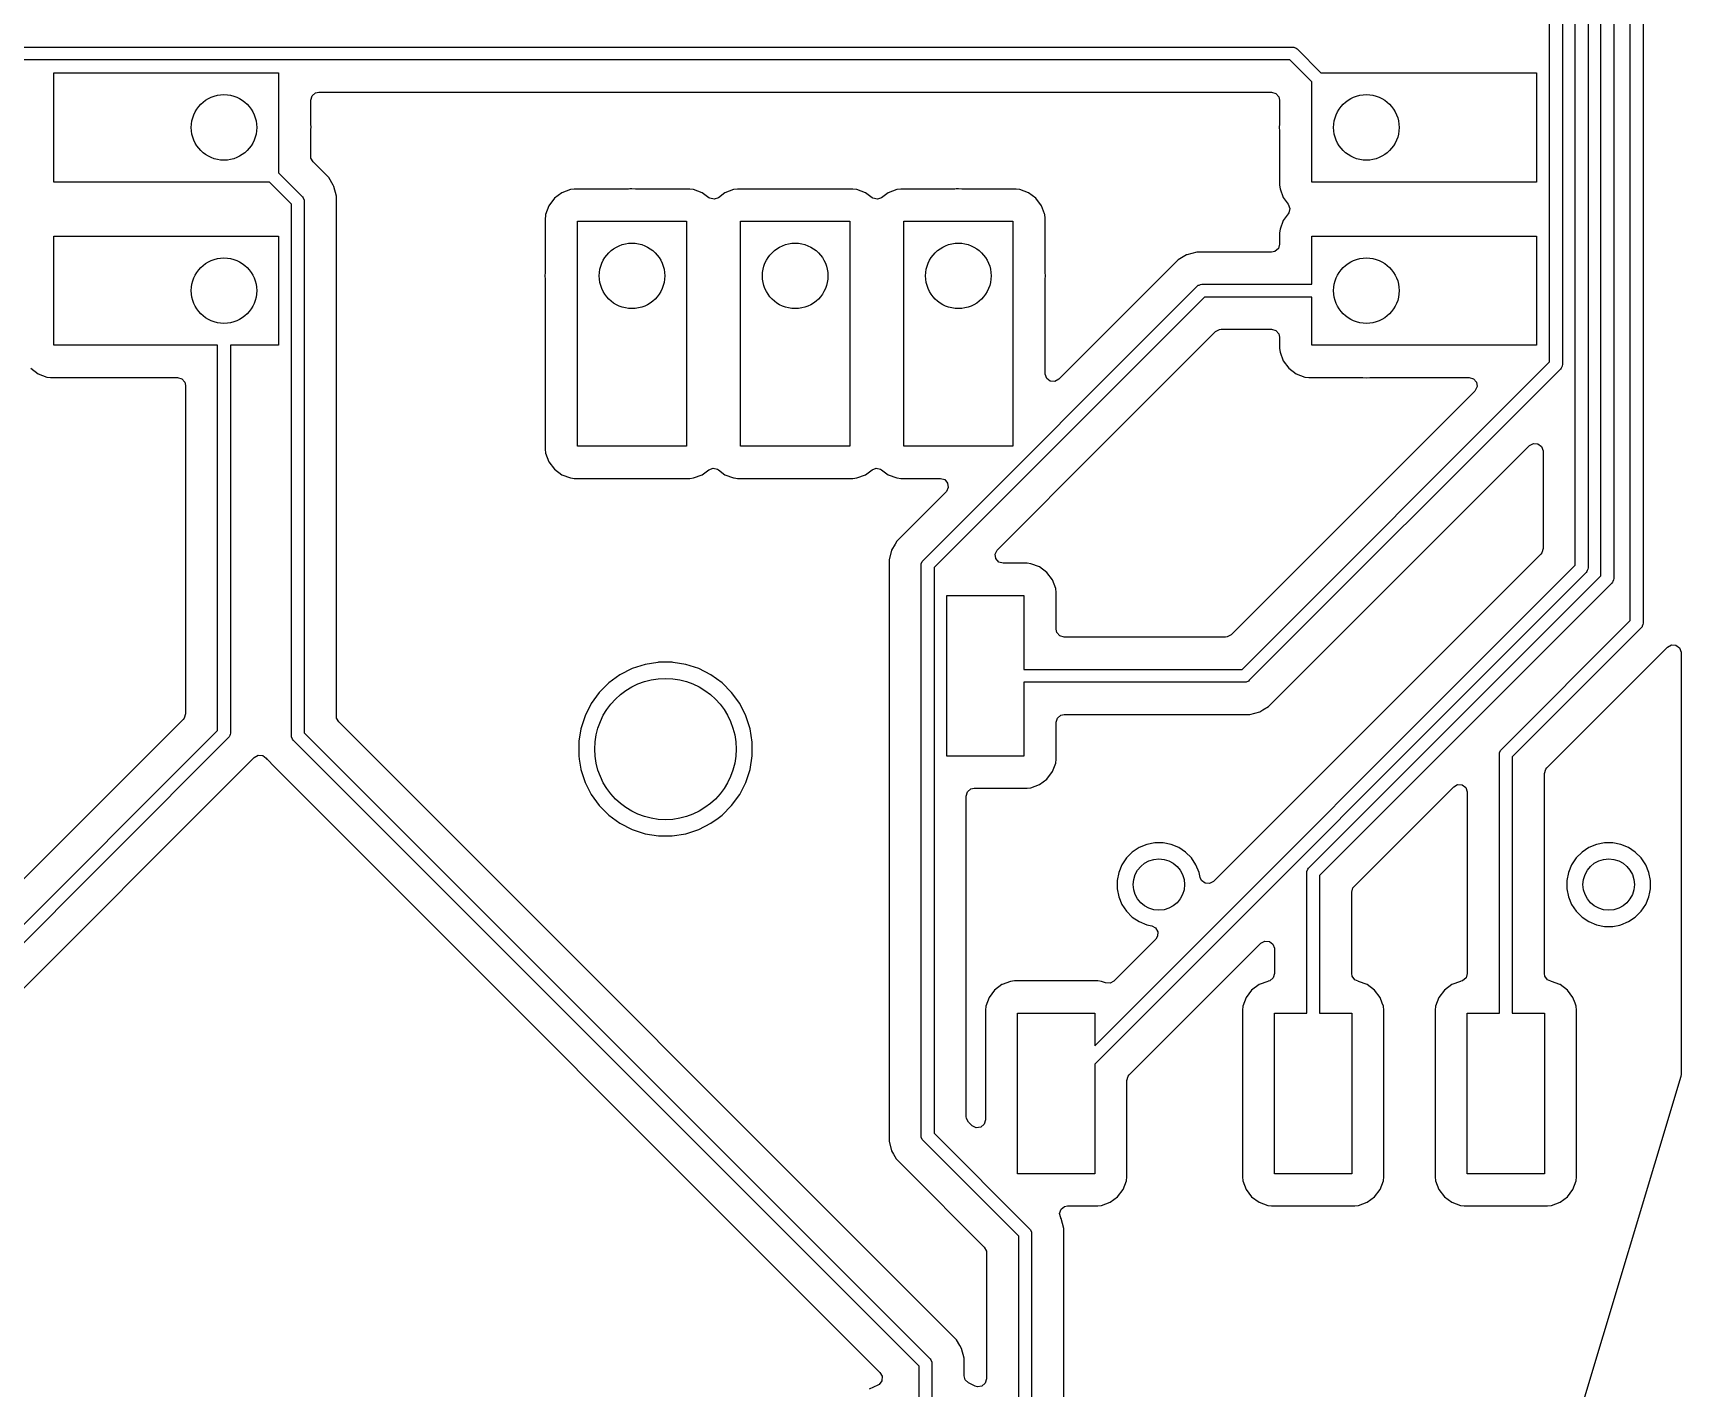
# Model space of a CAD drawing. Extents: x 98 to 223, y -135 to -41.
# Drawn here: x 197.53 to 223.18, y -117.03 to -95.94 of the extents above; entities that cross this region are included whole.
import ezdxf

# ---------------------------------------------------------------- set-up
doc = ezdxf.new("R2010")
doc.units = 0
doc.layers.add('BLACK', color=7, linetype='CONTINUOUS')

msp = doc.modelspace()

# ---------------------------------------------------------------- linework, layer by layer
at = {"layer": 'BLACK', "linetype": 'CONTINUOUS'}
for p, q in [((222.388125, -105.088296), (222.388125, -51.103609)), ((222.588125, -51.062188), (222.588125, -105.129718)), ((221.93125, -104.391764), (221.93125, -51.385172)), ((222.13125, -51.34375), (222.13125, -104.433186)), ((221.53125, -104.226078), (221.53125, -55.461422)), ((221.73125, -55.42), (221.73125, -104.2675)), ((221.13125, -101.062328), (221.13125, -58.205172)), ((221.33125, -58.16375), (221.33125, -101.10375)), ((191.043282, -96.16375), (217.13125, -96.16375)), ((217.13125, -96.16375), (217.150759, -96.165671)), ((217.150759, -96.165671), (217.186807, -96.180603)), ((217.186807, -96.180603), (217.201961, -96.193039)), ((217.089828, -96.36375), (191.084703, -96.36375)), ((217.43125, -96.705171), (217.089828, -96.36375)), ((217.201961, -96.193039), (217.572672, -96.56375)), ((197.85125, -98.26375), (197.85125, -96.56375)), ((197.85125, -96.56375), (201.35125, -96.56375)), ((201.35125, -96.56375), (201.35125, -98.122328)), ((217.572672, -96.56375), (220.93125, -96.56375)), ((220.93125, -96.56375), (220.93125, -98.26375)), ((201.851749, -96.98825), (201.871434, -96.921211)), ((201.871434, -96.921211), (201.924238, -96.875456)), ((201.924238, -96.875456), (201.975749, -96.86425)), ((201.975749, -96.86425), (216.80675, -96.86425)), ((216.80675, -96.86425), (216.873789, -96.883935)), ((216.873789, -96.883935), (216.919544, -96.936739)), ((216.919544, -96.936739), (216.93075, -96.98825)), ((217.43125, -98.26375), (217.43125, -96.705171)), ((201.851749, -97.349363), (201.851749, -96.98825)), ((216.93075, -96.98825), (216.93075, -97.349366)), ((201.852221, -97.360171), (201.851749, -97.349363)), ((201.851749, -97.478135), (201.852221, -97.467326)), ((201.856909, -97.41375), (201.852221, -97.360171)), ((201.852221, -97.467326), (201.854373, -97.442738)), ((201.854373, -97.442738), (201.856909, -97.41375)), ((216.930278, -97.360173), (216.925591, -97.413747)), ((216.925591, -97.413747), (216.925591, -97.413752)), ((216.925591, -97.413752), (216.930278, -97.467326)), ((216.93075, -97.349366), (216.930278, -97.360173)), ((216.930278, -97.467326), (216.93075, -97.478133)), ((201.851749, -97.863651), (201.851749, -97.478135)), ((216.93075, -97.478133), (216.93075, -98.31162)), ((201.854583, -97.890009), (201.851749, -97.863651)), ((201.888068, -97.951332), (201.854583, -97.890009)), ((202.131768, -98.195032), (201.888068, -97.951332)), ((201.35125, -98.122328), (201.721961, -98.49304)), ((202.131774, -98.19504), (202.131768, -98.195032)), ((202.199084, -98.311626), (202.131774, -98.19504)), ((201.209829, -98.26375), (197.85125, -98.26375)), ((201.55125, -98.605171), (201.209829, -98.26375)), ((201.721961, -98.49304), (201.734398, -98.508193)), ((202.210827, -98.331966), (202.199084, -98.311626)), ((202.251751, -98.484693), (202.210827, -98.331966)), ((202.251751, -98.484694), (202.251751, -98.484693)), ((202.251751, -98.652797), (202.251751, -98.484694)), ((205.758914, -98.429956), (205.643705, -98.516202)), ((205.758921, -98.429952), (205.758914, -98.429956)), ((205.893766, -98.379658), (205.758921, -98.429952)), ((205.953373, -98.373251), (205.893766, -98.379658)), ((205.953379, -98.37325), (205.953373, -98.373251)), ((206.786866, -98.37325), (205.953379, -98.37325)), ((206.797671, -98.372778), (206.786866, -98.37325)), ((206.816115, -98.371164), (206.797671, -98.372778)), ((206.851249, -98.368091), (206.816115, -98.371164)), ((206.851252, -98.368091), (206.851249, -98.368091)), ((206.904826, -98.372778), (206.851252, -98.368091)), ((206.915633, -98.37325), (206.904826, -98.372778)), ((207.749115, -98.37325), (206.915633, -98.37325)), ((207.749123, -98.37325), (207.749115, -98.37325)), ((207.749131, -98.37325), (207.749123, -98.37325)), ((207.749133, -98.373251), (207.749131, -98.37325)), ((207.808733, -98.379658), (207.749133, -98.373251)), ((207.943578, -98.429952), (207.808732, -98.379658)), ((207.808732, -98.379658), (207.808733, -98.379658)), ((207.94358, -98.429953), (207.943578, -98.429952)), ((208.046939, -98.507328), (207.94358, -98.429953)), ((208.298919, -98.429953), (208.195561, -98.507328)), ((208.298921, -98.429952), (208.298919, -98.429953)), ((208.433766, -98.379658), (208.298921, -98.429952)), ((208.493373, -98.373251), (208.433766, -98.379658)), ((208.493379, -98.37325), (208.493373, -98.373251)), ((210.289114, -98.37325), (208.493379, -98.37325)), ((210.289123, -98.37325), (210.289114, -98.37325)), ((210.289131, -98.37325), (210.289123, -98.37325)), ((210.289133, -98.373251), (210.289131, -98.37325)), ((210.348733, -98.379658), (210.289133, -98.373251)), ((210.483578, -98.429952), (210.348732, -98.379658)), ((210.348732, -98.379658), (210.348733, -98.379658)), ((210.48358, -98.429953), (210.483578, -98.429952)), ((210.586939, -98.507328), (210.48358, -98.429953)), ((210.838919, -98.429953), (210.735561, -98.507328)), ((210.838921, -98.429952), (210.838919, -98.429953)), ((210.973766, -98.379658), (210.838921, -98.429952)), ((211.033373, -98.373251), (210.973766, -98.379658)), ((211.033379, -98.37325), (211.033373, -98.373251)), ((211.866866, -98.37325), (211.033379, -98.37325)), ((211.877671, -98.372778), (211.866866, -98.37325)), ((211.896115, -98.371164), (211.877671, -98.372778)), ((211.931249, -98.368091), (211.896115, -98.371164)), ((211.931252, -98.368091), (211.931249, -98.368091)), ((211.984826, -98.372778), (211.931252, -98.368091)), ((211.995633, -98.37325), (211.984826, -98.372778)), ((212.829115, -98.37325), (211.995633, -98.37325)), ((212.829123, -98.37325), (212.829115, -98.37325)), ((212.829131, -98.37325), (212.829123, -98.37325)), ((212.829133, -98.373251), (212.829131, -98.37325)), ((212.888733, -98.379658), (212.829133, -98.373251)), ((213.023578, -98.429952), (212.888732, -98.379658)), ((212.888732, -98.379658), (212.888733, -98.379658)), ((213.023585, -98.429956), (213.023578, -98.429952)), ((213.138794, -98.516202), (213.023585, -98.429956)), ((216.93075, -98.31162), (216.930751, -98.311626)), ((216.930751, -98.311626), (216.937158, -98.371233)), ((216.937158, -98.371233), (216.987452, -98.506078)), ((220.93125, -98.26375), (217.43125, -98.26375)), ((201.55125, -106.8775), (201.55125, -98.605171)), ((201.734398, -98.508193), (201.749329, -98.544241)), ((201.749329, -98.544241), (201.75125, -98.56375)), ((201.75125, -98.56375), (201.75125, -106.836078)), ((202.25175, -98.65281), (202.251751, -98.652797)), ((202.25175, -106.577402), (202.25175, -98.65281)), ((205.557452, -98.631421), (205.507158, -98.766267)), ((205.557456, -98.631414), (205.557452, -98.631421)), ((205.643702, -98.516205), (205.557456, -98.631414)), ((205.643705, -98.516202), (205.643702, -98.516205)), ((208.061824, -98.516894), (208.046939, -98.507328)), ((208.130097, -98.531745), (208.061824, -98.516894)), ((208.195561, -98.507328), (208.130097, -98.531745)), ((210.601824, -98.516894), (210.586939, -98.507328)), ((210.670097, -98.531745), (210.601824, -98.516894)), ((210.735561, -98.507328), (210.670097, -98.531745)), ((213.138797, -98.516205), (213.138794, -98.516202)), ((213.225043, -98.631414), (213.138797, -98.516205)), ((213.225047, -98.631421), (213.225043, -98.631414)), ((213.27228, -98.758061), (213.225047, -98.631421)), ((216.987452, -98.506078), (216.987453, -98.50608)), ((216.987453, -98.50608), (217.064828, -98.609439)), ((217.064828, -98.609439), (217.089245, -98.674903)), ((217.074394, -98.743176), (217.064828, -98.758061)), ((217.089245, -98.674903), (217.074394, -98.743176)), ((205.500751, -98.825873), (205.50075, -98.825885)), ((205.50075, -98.825885), (205.50075, -99.659368)), ((205.503659, -98.798817), (205.500751, -98.825873)), ((205.507158, -98.766267), (205.503659, -98.798817)), ((206.00125, -102.37375), (206.00125, -98.87375)), ((206.00125, -98.87375), (207.70125, -98.87375)), ((207.70125, -98.87375), (207.70125, -102.37375)), ((208.54125, -102.37375), (208.54125, -98.87375)), ((208.54125, -98.87375), (210.24125, -98.87375)), ((210.24125, -98.87375), (210.24125, -102.37375)), ((211.08125, -102.37375), (211.08125, -98.87375)), ((211.08125, -98.87375), (212.78125, -98.87375)), ((212.78125, -98.87375), (212.78125, -102.37375)), ((213.275341, -98.766267), (213.27228, -98.758061)), ((213.281747, -98.825866), (213.275341, -98.766267)), ((213.281748, -98.825873), (213.281747, -98.825866)), ((213.281749, -98.825879), (213.281748, -98.825873)), ((213.281749, -99.65936), (213.281749, -98.825879)), ((216.937158, -98.996267), (216.930751, -99.055866)), ((216.987452, -98.861421), (216.937158, -98.996267)), ((216.987453, -98.861419), (216.987452, -98.861421)), ((217.064828, -98.758061), (216.987453, -98.861419)), ((197.85125, -100.80375), (197.85125, -99.10375)), ((197.85125, -99.10375), (201.35125, -99.10375)), ((201.35125, -99.10375), (201.35125, -100.80375)), ((216.93075, -99.22925), (216.911065, -99.296289)), ((216.930751, -99.055866), (216.93075, -99.055885)), ((216.93075, -99.055885), (216.93075, -99.22925)), ((217.43125, -99.85375), (217.43125, -99.10375)), ((217.43125, -99.10375), (220.93125, -99.10375)), ((220.93125, -99.10375), (220.93125, -100.80375)), ((215.351907, -99.473231), (213.49343, -101.331709)), ((215.351912, -99.473227), (215.351907, -99.473231)), ((215.483944, -99.397), (215.351912, -99.473227)), ((215.485655, -99.396011), (215.483944, -99.397)), ((215.488839, -99.394173), (215.485655, -99.396011)), ((215.488842, -99.394172), (215.488839, -99.394173)), ((215.641567, -99.35325), (215.488842, -99.394172)), ((216.80675, -99.35325), (215.641567, -99.35325)), ((216.858261, -99.342044), (216.80675, -99.35325)), ((216.911065, -99.296289), (216.858261, -99.342044)), ((205.500278, -99.670175), (205.495591, -99.723747)), ((205.495591, -99.723747), (205.495591, -99.723751)), ((205.495591, -99.723751), (205.500278, -99.777324)), ((205.50075, -99.659368), (205.500278, -99.670175)), ((205.500278, -99.777324), (205.50075, -99.788131)), ((213.282221, -99.670168), (213.281749, -99.65936)), ((213.281749, -99.788137), (213.282221, -99.777329)), ((213.286909, -99.723749), (213.282221, -99.670168)), ((213.282221, -99.777329), (213.286909, -99.72375)), ((213.286909, -99.72375), (213.286909, -99.723749)), ((205.50075, -99.788131), (205.50075, -102.42162)), ((211.381789, -104.151164), (215.649914, -99.88304)), ((213.281749, -101.244028), (213.281749, -99.788137)), ((215.649914, -99.88304), (215.665067, -99.870603)), ((215.665067, -99.870603), (215.67632, -99.865942)), ((215.67632, -99.865942), (215.701116, -99.855671)), ((215.701116, -99.855671), (215.720625, -99.85375)), ((215.720625, -99.85375), (217.43125, -99.85375)), ((215.762046, -100.05375), (211.5525, -104.263296)), ((217.43125, -100.05375), (215.762046, -100.05375)), ((217.43125, -100.80375), (217.43125, -100.05375)), ((200.40125, -100.80375), (197.85125, -100.80375)), ((200.40125, -106.797328), (200.40125, -100.80375)), ((201.35125, -100.80375), (200.60125, -100.80375)), ((200.60125, -100.80375), (200.60125, -106.83875)), ((214.1536, -102.37001), (215.933041, -100.590569)), ((215.933041, -100.590569), (215.994364, -100.557084)), ((215.994364, -100.557084), (216.020722, -100.55425)), ((216.020722, -100.55425), (216.806751, -100.55425)), ((216.806751, -100.55425), (216.87379, -100.573935)), ((216.87379, -100.573935), (216.919545, -100.626739)), ((216.919545, -100.626739), (216.930751, -100.67825)), ((216.930751, -100.67825), (216.930751, -100.851626)), ((220.93125, -100.80375), (217.43125, -100.80375)), ((216.347328, -105.84625), (221.13125, -101.062328)), ((216.930751, -100.851626), (216.937158, -100.911233)), ((216.937158, -100.911233), (216.987452, -101.046078)), ((216.987452, -101.046078), (216.987456, -101.046085)), ((216.987456, -101.046085), (217.073702, -101.161294)), ((197.493705, -101.161297), (197.608914, -101.247543)), ((197.608914, -101.247543), (197.608921, -101.247547)), ((197.608921, -101.247547), (197.743767, -101.297841)), ((197.743767, -101.297841), (197.743766, -101.297841)), ((197.743766, -101.297841), (197.750694, -101.298585)), ((197.750694, -101.298585), (197.803377, -101.30425)), ((197.803377, -101.30425), (199.77675, -101.304249)), ((199.77675, -101.304249), (199.843789, -101.323934)), ((213.282065, -101.252874), (213.281749, -101.244028)), ((213.306482, -101.318338), (213.282065, -101.252874)), ((213.362415, -101.36021), (213.306482, -101.318338)), ((221.301961, -101.174461), (216.459461, -106.016961)), ((217.073702, -101.161294), (217.073705, -101.161297)), ((217.073705, -101.161297), (217.188914, -101.247543)), ((217.188914, -101.247543), (217.188921, -101.247547)), ((217.188921, -101.247547), (217.323767, -101.297841)), ((217.323767, -101.297841), (217.323766, -101.297841)), ((217.323766, -101.297841), (217.330694, -101.298585)), ((217.330694, -101.298585), (217.383377, -101.30425)), ((217.383377, -101.30425), (218.216866, -101.304249)), ((218.216866, -101.304249), (218.227675, -101.304721)), ((218.227675, -101.304721), (218.28125, -101.309409)), ((218.28125, -101.309409), (218.334825, -101.304721)), ((218.334825, -101.304721), (218.345634, -101.304249)), ((218.345634, -101.304249), (219.882153, -101.304249)), ((219.882153, -101.304249), (219.949192, -101.323934)), ((221.314397, -101.159308), (221.301961, -101.174461)), ((221.327031, -101.128806), (221.314397, -101.159308)), ((221.329329, -101.123259), (221.327031, -101.128806)), ((221.33125, -101.10375), (221.329329, -101.123259)), ((199.843789, -101.323934), (199.889544, -101.376737)), ((199.889544, -101.376737), (199.90075, -101.428249)), ((199.90075, -101.428249), (199.90075, -106.538653)), ((213.432107, -101.365194), (213.362415, -101.36021)), ((213.49343, -101.331709), (213.432107, -101.365194)), ((219.969834, -101.51593), (216.176334, -105.309431)), ((219.949192, -101.323934), (219.994947, -101.376738)), ((219.975866, -101.509452), (219.969834, -101.51593)), ((220.004891, -101.445896), (219.975866, -101.509452)), ((219.994947, -101.376738), (220.004891, -101.445896)), ((220.819071, -102.365163), (220.880392, -102.33168)), ((220.880392, -102.33168), (220.950084, -102.336664)), ((220.950084, -102.336664), (221.006017, -102.378536)), ((205.50075, -102.42162), (205.500751, -102.421626)), ((205.500751, -102.421626), (205.507158, -102.481233)), ((205.507158, -102.481233), (205.557452, -102.616078)), ((207.70125, -102.37375), (206.00125, -102.37375)), ((210.24125, -102.37375), (208.54125, -102.37375)), ((212.78125, -102.37375), (211.08125, -102.37375)), ((212.53954, -103.984069), (214.1536, -102.37001)), ((216.879479, -106.304754), (220.819071, -102.365163)), ((221.006017, -102.378536), (221.030434, -102.444)), ((221.030434, -102.444), (221.03075, -102.452846)), ((221.03075, -102.452846), (221.03075, -103.967402)), ((205.557452, -102.616078), (205.557456, -102.616085)), ((205.557456, -102.616085), (205.643702, -102.731294)), ((205.643702, -102.731294), (205.643705, -102.731297)), ((205.643705, -102.731297), (205.758914, -102.817543)), ((205.758914, -102.817543), (205.758921, -102.817547)), ((205.758921, -102.817547), (205.893767, -102.867841)), ((207.808733, -102.867841), (207.943581, -102.817546)), ((207.943581, -102.817546), (208.04694, -102.740171)), ((208.04694, -102.740171), (208.112402, -102.715754)), ((208.112402, -102.715754), (208.180675, -102.730605)), ((208.180675, -102.730605), (208.195553, -102.740166)), ((208.195553, -102.740166), (208.298915, -102.817543)), ((208.298915, -102.817543), (208.298918, -102.817545)), ((208.298918, -102.817545), (208.298921, -102.817547)), ((208.298921, -102.817547), (208.433767, -102.867841)), ((210.348733, -102.867841), (210.483581, -102.817546)), ((210.483581, -102.817546), (210.58694, -102.740171)), ((210.58694, -102.740171), (210.652402, -102.715754)), ((210.652402, -102.715754), (210.720675, -102.730605)), ((210.720675, -102.730605), (210.735553, -102.740166)), ((210.735553, -102.740166), (210.838915, -102.817543)), ((210.838915, -102.817543), (210.838918, -102.817545)), ((210.838918, -102.817545), (210.838921, -102.817547)), ((210.838921, -102.817547), (210.973767, -102.867841)), ((205.893767, -102.867841), (205.893766, -102.867841)), ((205.893766, -102.867841), (205.900694, -102.868585)), ((205.900694, -102.868585), (205.953377, -102.87425)), ((205.953377, -102.87425), (207.749122, -102.874249)), ((207.749122, -102.874249), (207.808733, -102.867841)), ((208.433767, -102.867841), (208.433766, -102.867841)), ((208.433766, -102.867841), (208.440694, -102.868585)), ((208.440694, -102.868585), (208.493377, -102.87425)), ((208.493377, -102.87425), (210.289122, -102.874249)), ((210.289122, -102.874249), (210.348733, -102.867841)), ((210.973767, -102.867841), (210.973766, -102.867841)), ((210.973766, -102.867841), (210.980694, -102.868585)), ((210.980694, -102.868585), (211.033377, -102.87425)), ((211.033377, -102.87425), (211.651528, -102.874249)), ((211.739208, -103.08593), (211.083786, -103.741353)), ((211.651528, -102.874249), (211.718566, -102.893933)), ((211.718566, -102.893933), (211.764321, -102.946737)), ((211.74524, -103.079452), (211.739208, -103.08593)), ((211.774265, -103.015896), (211.74524, -103.079452)), ((211.764321, -102.946737), (211.774265, -103.015896)), ((210.971977, -103.853162), (210.94564, -103.898782)), ((210.971981, -103.853157), (210.971977, -103.853162)), ((211.083786, -103.741353), (210.971981, -103.853157)), ((210.892923, -103.99009), (210.851999, -104.142818)), ((210.945639, -103.898784), (210.892923, -103.99009)), ((210.94564, -103.898782), (210.945639, -103.898784)), ((212.504483, -104.054103), (212.533508, -103.990547)), ((212.514427, -104.123261), (212.504483, -104.054103)), ((212.560182, -104.176065), (212.514427, -104.123261)), ((212.533508, -103.990547), (212.53954, -103.984069)), ((220.994431, -104.055083), (215.902599, -109.146914)), ((221.011065, -104.034441), (220.994431, -104.055083)), ((221.03075, -103.967402), (221.011065, -104.034441)), ((210.851999, -104.142818), (210.851999, -104.14282)), ((210.851999, -104.14282), (210.851999, -104.310921)), ((210.851999, -104.310921), (210.852, -104.310934)), ((210.852, -104.310934), (210.852, -113.020205)), ((211.3525, -104.221875), (211.354421, -104.202366)), ((211.3525, -113.106875), (211.3525, -104.221875)), ((211.354421, -104.202366), (211.369353, -104.166318)), ((211.369353, -104.166318), (211.381789, -104.151164)), ((211.5525, -104.263296), (211.5525, -113.065453)), ((212.627221, -104.19575), (212.560182, -104.176065)), ((213.000365, -104.19575), (212.627221, -104.19575)), ((213.000373, -104.19575), (213.000365, -104.19575)), ((213.000381, -104.19575), (213.000373, -104.19575)), ((213.000383, -104.195751), (213.000381, -104.19575)), ((213.059983, -104.202158), (213.000383, -104.195751)), ((213.194828, -104.252452), (213.059982, -104.202158)), ((213.059982, -104.202158), (213.059983, -104.202158)), ((213.194835, -104.252456), (213.194828, -104.252452)), ((213.310044, -104.338702), (213.194835, -104.252456)), ((213.310047, -104.338705), (213.310044, -104.338702)), ((213.396293, -104.453914), (213.310047, -104.338705)), ((214.0525, -111.704828), (221.53125, -104.226078)), ((221.701961, -104.338211), (214.0525, -111.987672)), ((217.381789, -108.941225), (221.93125, -104.391764)), ((221.714397, -104.323058), (221.701961, -104.338211)), ((221.719926, -104.309709), (221.714397, -104.323058)), ((221.729329, -104.287009), (221.719926, -104.309709)), ((221.73125, -104.2675), (221.729329, -104.287009)), ((213.396297, -104.453921), (213.396293, -104.453914)), ((213.446591, -104.588766), (213.396297, -104.453921)), ((213.452998, -104.648373), (213.446591, -104.588766)), ((213.452999, -104.648379), (213.452998, -104.648373)), ((213.452999, -105.22175), (213.452999, -104.648379)), ((222.10196, -104.503897), (217.5525, -109.053357)), ((222.114397, -104.488744), (222.10196, -104.503897)), ((222.11877, -104.478185), (222.114397, -104.488744)), ((222.129329, -104.452695), (222.11877, -104.478185)), ((222.13125, -104.433186), (222.129329, -104.452695)), ((211.7525, -107.19625), (211.7525, -104.69625)), ((211.7525, -104.69625), (212.9525, -104.69625)), ((212.9525, -104.69625), (212.9525, -105.84625)), ((220.381789, -107.094632), (222.388125, -105.088296)), ((222.586204, -105.149227), (222.575645, -105.174717)), ((222.588125, -105.129718), (222.586204, -105.149227)), ((213.464205, -105.273261), (213.452999, -105.22175)), ((213.50996, -105.326065), (213.464205, -105.273261)), ((213.576999, -105.34575), (213.50996, -105.326065)), ((216.088653, -105.34575), (213.576999, -105.34575)), ((216.115011, -105.342916), (216.088653, -105.34575)), ((216.176334, -105.309431), (216.115011, -105.342916)), ((222.558835, -105.200429), (220.5525, -107.206764)), ((222.571272, -105.185276), (222.558835, -105.200429)), ((222.575645, -105.174717), (222.571272, -105.185276)), ((221.089314, -107.377763), (222.856838, -105.610239)), ((222.856838, -105.610239), (222.856841, -105.610238)), ((222.856841, -105.610238), (222.966982, -105.500096)), ((222.966982, -105.500096), (223.028301, -105.466614)), ((223.028301, -105.466614), (223.097993, -105.471598)), ((223.097993, -105.471598), (223.153927, -105.513469)), ((223.153927, -105.513469), (223.178344, -105.578933)), ((223.17866, -105.587788), (223.178255, -112.144557)), ((223.178344, -105.578933), (223.17866, -105.587788)), ((206.664679, -105.931201), (206.492713, -106.05614)), ((206.854085, -105.834694), (206.664679, -105.931201)), ((207.05626, -105.769003), (206.854085, -105.834694)), ((207.253106, -105.737826), (207.05626, -105.769003)), ((207.266213, -105.73575), (207.253106, -105.737826)), ((207.478787, -105.73575), (207.266213, -105.73575)), ((207.491894, -105.737826), (207.478787, -105.73575)), ((207.68874, -105.769003), (207.491894, -105.737826)), ((207.688741, -105.769003), (207.68874, -105.769003)), ((207.688743, -105.769004), (207.688741, -105.769003)), ((207.890912, -105.834693), (207.688743, -105.769004)), ((207.890913, -105.834693), (207.890912, -105.834693)), ((207.890914, -105.834694), (207.890913, -105.834693)), ((208.08032, -105.931201), (207.890914, -105.834694)), ((208.252286, -106.05614), (208.08032, -105.931201)), ((212.9525, -105.84625), (216.347328, -105.84625)), ((206.492713, -106.05614), (206.34239, -106.206463)), ((208.402609, -106.206463), (208.252286, -106.05614)), ((216.38875, -106.04625), (212.9525, -106.04625)), ((212.9525, -106.04625), (212.9525, -107.19625)), ((216.408259, -106.044329), (216.38875, -106.04625)), ((216.444307, -106.029397), (216.408259, -106.044329)), ((216.459461, -106.016961), (216.444307, -106.029397)), ((206.217451, -106.378429), (206.120944, -106.567835)), ((206.34239, -106.206463), (206.217451, -106.378429)), ((208.527548, -106.378429), (208.402609, -106.206463)), ((208.527549, -106.378431), (208.527548, -106.378429)), ((208.527551, -106.378434), (208.527549, -106.378431)), ((208.624057, -106.567838), (208.527551, -106.378434)), ((216.670654, -106.476889), (216.757466, -106.42677)), ((216.757466, -106.42677), (216.86927, -106.314966)), ((216.86927, -106.314964), (216.879478, -106.304757)), ((216.86927, -106.314966), (216.86927, -106.314964)), ((216.879478, -106.304757), (216.879479, -106.304754)), ((199.864431, -106.626334), (193.90883, -112.581935)), ((199.881065, -106.605692), (199.864431, -106.626334)), ((199.90075, -106.538653), (199.881065, -106.605692)), ((202.254584, -106.60376), (202.25175, -106.577402)), ((202.288069, -106.665083), (202.254584, -106.60376)), ((202.602949, -106.979963), (202.288069, -106.665083)), ((206.120944, -106.567835), (206.055253, -106.77001)), ((208.689746, -106.770007), (208.624057, -106.567838)), ((213.453, -106.67075), (213.472685, -106.603711)), ((213.453, -107.244123), (213.453, -106.67075)), ((213.472685, -106.603711), (213.525489, -106.557956)), ((213.525489, -106.557956), (213.577, -106.54675)), ((213.577, -106.54675), (216.302081, -106.54675)), ((216.302081, -106.54675), (216.302097, -106.546751)), ((216.302097, -106.546751), (216.309693, -106.546751)), ((216.309693, -106.546751), (216.467804, -106.546751)), ((216.467804, -106.546751), (216.467807, -106.546751)), ((216.467807, -106.546751), (216.620535, -106.505827)), ((216.620535, -106.505827), (216.670654, -106.476889)), ((194.079824, -113.118754), (200.40125, -106.797328)), ((200.571961, -106.909461), (194.191957, -113.289465)), ((200.584397, -106.894308), (200.571961, -106.909461)), ((200.591359, -106.8775), (200.584397, -106.894308)), ((200.599329, -106.858259), (200.591359, -106.8775)), ((200.60125, -106.83875), (200.599329, -106.858259)), ((201.553171, -106.897009), (201.55125, -106.8775)), ((201.568103, -106.933057), (201.553171, -106.897009)), ((201.580539, -106.948211), (201.568103, -106.933057)), ((211.31978, -116.687451), (201.580539, -106.948211)), ((201.75125, -106.836078), (211.490491, -116.57532)), ((206.024743, -106.962643), (206.022, -106.979963)), ((206.055253, -106.77001), (206.024743, -106.962643)), ((208.723, -106.979963), (208.689746, -106.770007)), ((200.869966, -107.31927), (200.973116, -107.216119)), ((200.973116, -107.216119), (201.034435, -107.182637)), ((201.034435, -107.182637), (201.104127, -107.187621)), ((201.104127, -107.187621), (201.160061, -107.229492)), ((211.900298, -116.277312), (202.602949, -106.979963)), ((206.022, -106.979963), (206.022, -107.192537)), ((206.022, -107.192537), (206.030172, -107.244133)), ((208.689746, -107.402493), (208.723, -107.192537)), ((208.723, -107.192537), (208.723, -106.979963)), ((212.9525, -107.19625), (211.7525, -107.19625)), ((220.3525, -107.165343), (220.354421, -107.145834)), ((220.3525, -111.19625), (220.3525, -107.165343)), ((220.354421, -107.145834), (220.369353, -107.109786)), ((220.369353, -107.109786), (220.381789, -107.094632)), ((220.5525, -107.206764), (220.5525, -111.19625)), ((194.611976, -113.577258), (200.869963, -107.319271)), ((200.869963, -107.319271), (200.869966, -107.31927)), ((201.160061, -107.229492), (201.168178, -107.241798)), ((201.168178, -107.241798), (201.170725, -107.246209)), ((201.170725, -107.246209), (201.170731, -107.246217)), ((201.170731, -107.246217), (201.289599, -107.365085)), ((201.289599, -107.365085), (201.289605, -107.36509)), ((201.289605, -107.36509), (210.710258, -116.785743)), ((206.030172, -107.244133), (206.054605, -107.3984)), ((206.054605, -107.3984), (206.055254, -107.402493)), ((206.055254, -107.402493), (206.096563, -107.529629)), ((208.624057, -107.604662), (208.689746, -107.402493)), ((213.310046, -107.553796), (213.396296, -107.438581)), ((213.396296, -107.438581), (213.446591, -107.303733)), ((213.446591, -107.303733), (213.453, -107.244123)), ((221.053, -107.465439), (221.072685, -107.3984)), ((221.053, -109.260321), (221.053, -107.465439)), ((221.072685, -107.3984), (221.089314, -107.377763)), ((206.096563, -107.529629), (206.120944, -107.604664)), ((206.120944, -107.604664), (206.217451, -107.79407)), ((208.527551, -107.794066), (208.624057, -107.604662)), ((212.072685, -107.75371), (212.125489, -107.707955)), ((212.125489, -107.707955), (212.177, -107.696749)), ((212.177, -107.696749), (213.000371, -107.696749)), ((213.000371, -107.696749), (213.000372, -107.696749)), ((213.000372, -107.696749), (213.059983, -107.690341)), ((213.059983, -107.690341), (213.194831, -107.640046)), ((213.194831, -107.640046), (213.310046, -107.553796)), ((218.089319, -109.224352), (219.640319, -107.673352)), ((219.640319, -107.673352), (219.701642, -107.639867)), ((219.701642, -107.639867), (219.771334, -107.644851)), ((219.771334, -107.644851), (219.827267, -107.686723)), ((219.827267, -107.686723), (219.851684, -107.752187)), ((206.217451, -107.79407), (206.34239, -107.966036)), ((206.34239, -107.966036), (206.492713, -108.116359)), ((208.252292, -108.116354), (208.402604, -107.966042)), ((208.402604, -107.966042), (208.402606, -107.966038)), ((208.402606, -107.966038), (208.402609, -107.966036)), ((208.402609, -107.966036), (208.527548, -107.79407)), ((208.527547, -107.79407), (208.527551, -107.794066)), ((208.527548, -107.79407), (208.527547, -107.79407)), ((212.053, -107.820749), (212.072685, -107.75371)), ((212.053, -112.806778), (212.053, -107.820749)), ((219.851684, -107.752187), (219.852, -107.761033)), ((219.852, -107.761033), (219.852, -110.579273)), ((206.492713, -108.116359), (206.664679, -108.241298)), ((206.664679, -108.241298), (206.664681, -108.241299)), ((206.664681, -108.241299), (206.664684, -108.241301)), ((206.664684, -108.241301), (206.854088, -108.337807)), ((207.890912, -108.337807), (208.080316, -108.241301)), ((208.080316, -108.241301), (208.192269, -108.159963)), ((208.192269, -108.159963), (208.252286, -108.116359)), ((208.252286, -108.116359), (208.252288, -108.116356)), ((208.252288, -108.116356), (208.252292, -108.116354)), ((206.854088, -108.337807), (207.056257, -108.403496)), ((207.056257, -108.403496), (207.266213, -108.43675)), ((207.266213, -108.43675), (207.266214, -108.43675)), ((207.266214, -108.43675), (207.478786, -108.43675)), ((207.478786, -108.43675), (207.478787, -108.43675)), ((207.478787, -108.43675), (207.688743, -108.403496)), ((207.688743, -108.403496), (207.890912, -108.337807)), ((214.637827, -108.690976), (214.547226, -108.781577)), ((214.637831, -108.690973), (214.637827, -108.690976)), ((214.744366, -108.619788), (214.637831, -108.690973)), ((214.744375, -108.619783), (214.744366, -108.619788)), ((214.862755, -108.570749), (214.744375, -108.619783)), ((214.862761, -108.570747), (214.862755, -108.570749)), ((214.988429, -108.54575), (214.862761, -108.570747)), ((214.988431, -108.54575), (214.988429, -108.54575)), ((215.116569, -108.54575), (214.988431, -108.54575)), ((215.116571, -108.54575), (215.116569, -108.54575)), ((215.242238, -108.570747), (215.116571, -108.54575)), ((215.242244, -108.570749), (215.242238, -108.570747)), ((215.360624, -108.619783), (215.242244, -108.570749)), ((215.360633, -108.619788), (215.360624, -108.619783)), ((215.467168, -108.690973), (215.360633, -108.619788)), ((215.467172, -108.690976), (215.467168, -108.690973)), ((215.557773, -108.781577), (215.467172, -108.690976)), ((221.637827, -108.690976), (221.547226, -108.781577)), ((221.637831, -108.690973), (221.637827, -108.690976)), ((221.744366, -108.619788), (221.637831, -108.690973)), ((221.744375, -108.619783), (221.744366, -108.619788)), ((221.862755, -108.570749), (221.744375, -108.619783)), ((221.862761, -108.570747), (221.862755, -108.570749)), ((221.988429, -108.54575), (221.862761, -108.570747)), ((221.988431, -108.54575), (221.988429, -108.54575)), ((222.116569, -108.54575), (221.988431, -108.54575)), ((222.116571, -108.54575), (222.116569, -108.54575)), ((222.242238, -108.570747), (222.116571, -108.54575)), ((222.242244, -108.570749), (222.242238, -108.570747)), ((222.360624, -108.619783), (222.242244, -108.570749)), ((222.360633, -108.619788), (222.360624, -108.619783)), ((222.467168, -108.690973), (222.360633, -108.619788)), ((222.467172, -108.690976), (222.467168, -108.690973)), ((222.557773, -108.781577), (222.467172, -108.690976)), ((214.426997, -109.006511), (214.402, -109.132178)), ((214.426999, -109.006505), (214.426997, -109.006511)), ((214.476033, -108.888125), (214.426999, -109.006505)), ((214.476038, -108.888116), (214.476033, -108.888125)), ((214.547223, -108.781581), (214.476038, -108.888116)), ((214.547226, -108.781577), (214.547223, -108.781581)), ((215.557776, -108.781581), (215.557773, -108.781577)), ((215.628961, -108.888116), (215.557776, -108.781581)), ((215.628964, -108.888122), (215.628961, -108.888116)), ((215.628965, -108.888123), (215.628964, -108.888122)), ((215.678001, -109.006506), (215.628965, -108.888123)), ((215.678002, -109.006511), (215.678001, -109.006506)), ((215.678002, -109.006512), (215.678002, -109.006511)), ((215.693301, -109.083424), (215.678002, -109.006512)), ((217.3525, -109.011936), (217.354421, -108.992427)), ((217.3525, -111.19625), (217.3525, -109.011936)), ((217.354421, -108.992427), (217.369353, -108.956379)), ((217.369353, -108.956379), (217.381789, -108.941225)), ((221.426997, -109.006511), (221.402, -109.132178)), ((221.426999, -109.006505), (221.426997, -109.006511)), ((221.476033, -108.888125), (221.426999, -109.006505)), ((221.476038, -108.888116), (221.476033, -108.888125)), ((221.547223, -108.781581), (221.476038, -108.888116)), ((221.547226, -108.781577), (221.547223, -108.781581)), ((222.557776, -108.781581), (222.557773, -108.781577)), ((222.628961, -108.888116), (222.557776, -108.781581)), ((222.628964, -108.888122), (222.628961, -108.888116)), ((222.628965, -108.888123), (222.628964, -108.888122)), ((222.678001, -109.006506), (222.628965, -108.888123)), ((222.678001, -109.00651), (222.678001, -109.006506)), ((222.678002, -109.006511), (222.678001, -109.00651)), ((222.703, -109.132178), (222.678002, -109.006511)), ((214.402, -109.260321), (214.401999, -109.260321)), ((214.401999, -109.260321), (214.426997, -109.385988)), ((214.402, -109.132178), (214.402, -109.132181)), ((214.402, -109.132181), (214.402, -109.260319)), ((214.402, -109.260319), (214.402, -109.260321)), ((215.715651, -109.133543), (215.693301, -109.083424)), ((215.771584, -109.175415), (215.715651, -109.133543)), ((215.841276, -109.180399), (215.771584, -109.175415)), ((215.902599, -109.146914), (215.841276, -109.180399)), ((217.5525, -109.053357), (217.5525, -111.19625)), ((218.053, -109.312033), (218.072685, -109.244994)), ((218.072685, -109.244994), (218.089319, -109.224352)), ((221.053, -110.579274), (221.053, -109.260321)), ((221.402, -109.260321), (221.401999, -109.260321)), ((221.401999, -109.260321), (221.426997, -109.385988)), ((221.402, -109.132178), (221.402, -109.132181)), ((221.402, -109.132181), (221.402, -109.260319)), ((221.402, -109.260319), (221.402, -109.260321)), ((222.692824, -109.311478), (222.703, -109.260321)), ((222.703, -109.260321), (222.703, -109.132178)), ((214.426997, -109.385988), (214.426999, -109.385994)), ((214.426999, -109.385994), (214.476033, -109.504374)), ((214.476033, -109.504374), (214.476038, -109.504383)), ((214.476038, -109.504383), (214.547223, -109.610918)), ((218.053, -110.579274), (218.053, -109.312033)), ((221.426997, -109.385988), (221.426999, -109.385994)), ((221.426999, -109.385994), (221.476033, -109.504374)), ((221.476033, -109.504374), (221.476038, -109.504383)), ((221.476038, -109.504383), (221.547223, -109.610918)), ((222.557776, -109.610919), (222.628965, -109.504377)), ((222.628965, -109.504377), (222.678001, -109.385994)), ((222.678001, -109.385994), (222.692824, -109.311478)), ((214.547223, -109.610918), (214.547226, -109.610922)), ((214.547226, -109.610922), (214.637827, -109.701523)), ((214.637827, -109.701523), (214.637831, -109.701526)), ((214.637831, -109.701526), (214.744366, -109.772711)), ((214.744366, -109.772711), (214.744372, -109.772714)), ((214.744372, -109.772714), (214.744373, -109.772715)), ((214.744373, -109.772715), (214.862756, -109.821751)), ((221.547223, -109.610918), (221.547226, -109.610922)), ((221.547226, -109.610922), (221.637827, -109.701523)), ((221.637827, -109.701523), (221.637831, -109.701526)), ((221.637831, -109.701526), (221.744366, -109.772711)), ((221.744366, -109.772711), (221.744372, -109.772714)), ((221.744372, -109.772714), (221.744373, -109.772715)), ((221.744373, -109.772715), (221.862756, -109.821751)), ((222.242244, -109.821751), (222.360627, -109.772715)), ((222.360627, -109.772715), (222.467169, -109.701526)), ((222.467169, -109.701526), (222.557776, -109.610919)), ((214.862756, -109.821751), (214.939675, -109.837051)), ((214.939675, -109.837051), (215.001585, -109.869435)), ((215.001585, -109.869435), (215.036159, -109.930151)), ((215.03242, -109.99992), (215.003164, -110.046349)), ((215.036159, -109.930151), (215.03242, -109.99992)), ((221.862756, -109.821751), (221.86276, -109.821751)), ((221.86276, -109.821751), (221.862761, -109.821752)), ((221.862761, -109.821752), (221.988428, -109.84675)), ((221.988428, -109.84675), (221.988431, -109.84675)), ((221.988431, -109.84675), (222.116571, -109.84675)), ((222.116571, -109.84675), (222.224171, -109.825346)), ((222.224171, -109.825346), (222.242244, -109.821751)), ((215.003164, -110.046349), (214.352803, -110.69671)), ((214.589313, -112.15867), (216.640321, -110.107663)), ((216.640321, -110.107663), (216.701642, -110.07418)), ((216.701642, -110.07418), (216.771334, -110.079164)), ((216.771334, -110.079164), (216.827267, -110.121036)), ((216.827267, -110.121036), (216.851684, -110.1865)), ((216.851684, -110.1865), (216.852, -110.195346)), ((216.852, -110.195346), (216.852, -110.579273)), ((212.610164, -110.752456), (212.494955, -110.838702)), ((212.610171, -110.752452), (212.610164, -110.752456)), ((212.745016, -110.702158), (212.610171, -110.752452)), ((212.804623, -110.695751), (212.745016, -110.702158)), ((212.804629, -110.69575), (212.804623, -110.695751)), ((214.100364, -110.69575), (212.804629, -110.69575)), ((214.100373, -110.69575), (214.100364, -110.69575)), ((214.100381, -110.69575), (214.100373, -110.69575)), ((214.100383, -110.695751), (214.100381, -110.69575)), ((214.159983, -110.702158), (214.100383, -110.695751)), ((214.221789, -110.725211), (214.159982, -110.702158)), ((214.159982, -110.702158), (214.159983, -110.702158)), ((214.29148, -110.730195), (214.221789, -110.725211)), ((214.352803, -110.69671), (214.29148, -110.730195)), ((216.610164, -110.752456), (216.494955, -110.838702)), ((216.610171, -110.752452), (216.610164, -110.752456)), ((216.74502, -110.702157), (216.610171, -110.752452)), ((216.752568, -110.700374), (216.74502, -110.702157)), ((216.779511, -110.692067), (216.752365, -110.699516)), ((216.752365, -110.699516), (216.752568, -110.700374)), ((216.832315, -110.646312), (216.779511, -110.692067)), ((216.852, -110.579273), (216.832315, -110.646312)), ((218.059343, -110.618427), (218.053, -110.579274)), ((218.099188, -110.675821), (218.059343, -110.618427)), ((218.152974, -110.698103), (218.099188, -110.675821)), ((218.152438, -110.700376), (218.152974, -110.698103)), ((218.159982, -110.702158), (218.152438, -110.700376)), ((218.294828, -110.752452), (218.159982, -110.702158)), ((218.294835, -110.752456), (218.294828, -110.752452)), ((218.410044, -110.838702), (218.294835, -110.752456)), ((219.610164, -110.752456), (219.494955, -110.838702)), ((219.610171, -110.752452), (219.610164, -110.752456)), ((219.74502, -110.702157), (219.610171, -110.752452)), ((219.752568, -110.700374), (219.74502, -110.702157)), ((219.779511, -110.692067), (219.752365, -110.699516)), ((219.752365, -110.699516), (219.752568, -110.700374)), ((219.832315, -110.646312), (219.779511, -110.692067)), ((219.852, -110.579273), (219.832315, -110.646312)), ((221.059343, -110.618427), (221.053, -110.579274)), ((221.099188, -110.675821), (221.059343, -110.618427)), ((221.152974, -110.698103), (221.099188, -110.675821)), ((221.152438, -110.700376), (221.152974, -110.698103)), ((221.159982, -110.702158), (221.152438, -110.700376)), ((221.294828, -110.752452), (221.159982, -110.702158)), ((221.294835, -110.752456), (221.294828, -110.752452)), ((221.410044, -110.838702), (221.294835, -110.752456)), ((212.408702, -110.953921), (212.358408, -111.088767)), ((212.408706, -110.953914), (212.408702, -110.953921)), ((212.494952, -110.838705), (212.408706, -110.953914)), ((212.494955, -110.838702), (212.494952, -110.838705)), ((216.408702, -110.953921), (216.358408, -111.088767)), ((216.408706, -110.953914), (216.408702, -110.953921)), ((216.494952, -110.838705), (216.408706, -110.953914)), ((216.494955, -110.838702), (216.494952, -110.838705)), ((218.410047, -110.838705), (218.410044, -110.838702)), ((218.496293, -110.953914), (218.410047, -110.838705)), ((218.496297, -110.953921), (218.496293, -110.953914)), ((218.529248, -111.042269), (218.496297, -110.953921)), ((218.546591, -111.088767), (218.529248, -111.042269)), ((219.408702, -110.953921), (219.358408, -111.088767)), ((219.408706, -110.953914), (219.408702, -110.953921)), ((219.494952, -110.838705), (219.408706, -110.953914)), ((219.494955, -110.838702), (219.494952, -110.838705)), ((221.410047, -110.838705), (221.410044, -110.838702)), ((221.496293, -110.953914), (221.410047, -110.838705)), ((221.496297, -110.953921), (221.496293, -110.953914)), ((221.529248, -111.042269), (221.496297, -110.953921)), ((221.546591, -111.088767), (221.529248, -111.042269)), ((212.352001, -111.148373), (212.352, -111.148385)), ((212.352, -111.148385), (212.352, -112.857778)), ((212.358408, -111.088767), (212.352001, -111.148366)), ((212.352001, -111.148366), (212.352001, -111.148373)), ((212.8525, -113.69625), (212.8525, -111.19625)), ((212.8525, -111.19625), (214.0525, -111.19625)), ((214.0525, -111.19625), (214.0525, -111.704828)), ((216.352001, -111.148373), (216.352, -111.148385)), ((216.352, -111.148385), (216.352, -113.74412)), ((216.358408, -111.088767), (216.352001, -111.148366)), ((216.352001, -111.148366), (216.352001, -111.148373)), ((216.8525, -113.69625), (216.8525, -111.19625)), ((216.8525, -111.19625), (217.3525, -111.19625)), ((217.5525, -111.19625), (218.0525, -111.19625)), ((218.0525, -111.19625), (218.0525, -113.69625)), ((218.552999, -111.148378), (218.546591, -111.088767)), ((218.553, -113.744123), (218.552999, -111.148378)), ((219.352001, -111.148373), (219.352, -111.148385)), ((219.352, -111.148385), (219.352, -113.74412)), ((219.358408, -111.088767), (219.352001, -111.148366)), ((219.352001, -111.148366), (219.352001, -111.148373)), ((219.8525, -113.69625), (219.8525, -111.19625)), ((219.8525, -111.19625), (220.3525, -111.19625)), ((220.5525, -111.19625), (221.0525, -111.19625)), ((221.0525, -111.19625), (221.0525, -113.69625)), ((221.552999, -111.148378), (221.546591, -111.088767)), ((221.553, -113.744123), (221.552999, -111.148378)), ((214.0525, -111.987672), (214.0525, -113.69625)), ((214.552999, -112.246345), (214.572684, -112.179307)), ((214.553, -113.744123), (214.552999, -112.246345)), ((214.572684, -112.179307), (214.589313, -112.15867)), ((223.173023, -112.180189), (216.431697, -134.645155)), ((223.178255, -112.144557), (223.173023, -112.180189)), ((212.055834, -112.833136), (212.053, -112.806778)), ((212.089319, -112.894459), (212.055834, -112.833136)), ((212.352, -112.857778), (212.332315, -112.924817)), ((210.852, -113.020205), (210.851999, -113.020223)), ((210.851999, -113.020223), (210.851999, -113.185929)), ((211.354421, -113.126384), (211.3525, -113.106875)), ((211.5525, -113.065453), (213.040491, -114.553444)), ((212.140319, -112.945459), (212.089319, -112.894459)), ((212.146797, -112.951491), (212.140319, -112.945459)), ((212.210353, -112.980516), (212.146797, -112.951491)), ((212.279511, -112.970572), (212.210353, -112.980516)), ((212.332315, -112.924817), (212.279511, -112.970572)), ((210.851999, -113.185929), (210.851998, -113.185929)), ((210.851998, -113.185929), (210.892923, -113.33866)), ((210.892923, -113.33866), (210.921858, -113.388775)), ((211.369353, -113.162432), (211.354421, -113.126384)), ((211.381789, -113.177586), (211.369353, -113.162432)), ((212.86978, -114.665577), (211.381789, -113.177586)), ((210.921858, -113.388775), (210.921859, -113.388779)), ((210.921859, -113.388779), (210.92186, -113.388779)), ((210.92186, -113.388779), (210.964402, -113.462466)), ((210.964402, -113.462466), (210.971979, -113.475589)), ((210.971979, -113.475589), (210.971981, -113.475592)), ((210.971981, -113.475592), (211.090849, -113.59446)), ((211.090849, -113.59446), (211.090855, -113.594465)), ((211.090855, -113.594465), (212.332961, -114.836571)), ((214.0525, -113.69625), (212.8525, -113.69625)), ((214.496296, -113.938581), (214.546591, -113.803733)), ((214.546591, -113.803733), (214.553, -113.744123)), ((216.352, -113.74412), (216.352001, -113.744126)), ((216.352001, -113.744126), (216.358408, -113.803733)), ((216.358408, -113.803733), (216.408702, -113.938578)), ((218.0525, -113.69625), (216.8525, -113.69625)), ((218.496296, -113.938581), (218.546591, -113.803733)), ((218.546591, -113.803733), (218.553, -113.744123)), ((219.352, -113.74412), (219.352001, -113.744126)), ((219.352001, -113.744126), (219.358408, -113.803733)), ((219.358408, -113.803733), (219.408702, -113.938578)), ((221.0525, -113.69625), (219.8525, -113.69625)), ((221.496296, -113.938581), (221.546591, -113.803733)), ((221.546591, -113.803733), (221.553, -113.744123)), ((214.159983, -114.190341), (214.294831, -114.140046)), ((214.294831, -114.140046), (214.410046, -114.053796)), ((214.410046, -114.053796), (214.496296, -113.938581)), ((216.408702, -113.938578), (216.408706, -113.938585)), ((216.408706, -113.938585), (216.494952, -114.053794)), ((216.494952, -114.053794), (216.494955, -114.053797)), ((216.494955, -114.053797), (216.610164, -114.140043)), ((216.610164, -114.140043), (216.610171, -114.140047)), ((216.610171, -114.140047), (216.745017, -114.190341)), ((218.159983, -114.190341), (218.294831, -114.140046)), ((218.294831, -114.140046), (218.410046, -114.053796)), ((218.410046, -114.053796), (218.496296, -113.938581)), ((219.408702, -113.938578), (219.408706, -113.938585)), ((219.408706, -113.938585), (219.494952, -114.053794)), ((219.494952, -114.053794), (219.494955, -114.053797)), ((219.494955, -114.053797), (219.610164, -114.140043)), ((219.610164, -114.140043), (219.610171, -114.140047)), ((219.610171, -114.140047), (219.745017, -114.190341)), ((221.159983, -114.190341), (221.294831, -114.140046)), ((221.294831, -114.140046), (221.410046, -114.053796)), ((221.410046, -114.053796), (221.496296, -113.938581)), ((213.50733, -114.314848), (213.530183, -114.248822)), ((213.523803, -114.382749), (213.50733, -114.314848)), ((213.527632, -114.389382), (213.523803, -114.382749)), ((213.529357, -114.39237), (213.527632, -114.389382)), ((213.570281, -114.545098), (213.529357, -114.39237)), ((213.530183, -114.248822), (213.585104, -114.205631)), ((213.585104, -114.205631), (213.63119, -114.196749)), ((213.63119, -114.196749), (214.100371, -114.196749)), ((214.100371, -114.196749), (214.100372, -114.196749)), ((214.100372, -114.196749), (214.159983, -114.190341)), ((216.745017, -114.190341), (216.745016, -114.190341)), ((216.745016, -114.190341), (216.751944, -114.191085)), ((216.751944, -114.191085), (216.804627, -114.19675)), ((216.804627, -114.19675), (218.100372, -114.196749)), ((218.100372, -114.196749), (218.159983, -114.190341)), ((219.745017, -114.190341), (219.745016, -114.190341)), ((219.745016, -114.190341), (219.751944, -114.191085)), ((219.751944, -114.191085), (219.804627, -114.19675)), ((219.804627, -114.19675), (221.100372, -114.196749)), ((221.100372, -114.196749), (221.159983, -114.190341)), ((213.040491, -114.553444), (213.052927, -114.568598)), ((213.052927, -114.568598), (213.067859, -114.604646)), ((213.067859, -114.604646), (213.06978, -114.624155)), ((213.06978, -114.624155), (213.06978, -121.390388)), ((213.570281, -114.5451), (213.570281, -114.545098)), ((213.570281, -114.713201), (213.570281, -114.5451)), ((212.332961, -114.836571), (212.366446, -114.897894)), ((212.366446, -114.897894), (212.36928, -114.924252)), ((212.86978, -121.348966), (212.86978, -114.665577)), ((213.57028, -114.713214), (213.570281, -114.713201)), ((213.57028, -121.311331), (213.57028, -114.713214)), ((212.36928, -114.924252), (212.36928, -116.887052)), ((211.900304, -116.27732), (211.900298, -116.277312)), ((211.952657, -116.367999), (211.900304, -116.27732)), ((211.979357, -116.414246), (211.952657, -116.367999)), ((212.020281, -116.566973), (211.979357, -116.414246)), ((211.31978, -117.328798), (211.31978, -116.687451)), ((211.490491, -116.57532), (211.502928, -116.590473)), ((211.502928, -116.590473), (211.517859, -116.626521)), ((211.517859, -116.626521), (211.51978, -116.64603)), ((211.51978, -116.64603), (211.51978, -117.328798)), ((212.020281, -116.566974), (212.020281, -116.566973)), ((212.020281, -116.735077), (212.020281, -116.566974)), ((210.738759, -116.916758), (210.696887, -116.972691)), ((210.710258, -116.785743), (210.743743, -116.847066)), ((210.743743, -116.847066), (210.738759, -116.916758)), ((212.02028, -116.73509), (212.020281, -116.735077)), ((212.02028, -116.838413), (212.02028, -116.73509)), ((212.038619, -116.903311), (212.02028, -116.838413)), ((212.090478, -116.950133), (212.038619, -116.903311)), ((212.191478, -116.998772), (212.090478, -116.950133)), ((212.349595, -116.954091), (212.296791, -116.999846)), ((212.36928, -116.887052), (212.349595, -116.954091)), ((210.676379, -116.985144), (210.54208, -117.049819)), ((210.696887, -116.972691), (210.676379, -116.985144)), ((212.227633, -117.00979), (212.191478, -116.998772)), ((212.296791, -116.999846), (212.227633, -117.00979))]:
    msp.add_line(p, q, dxfattribs=at)
at = {"layer": 'BLACK'}
for centre, radius in [((200.50125, -97.41375), 0.51), ((218.28125, -97.41375), 0.51), ((206.85125, -99.72375), 0.51), ((209.39125, -99.72375), 0.51), ((211.93125, -99.72375), 0.51), ((200.50125, -99.95375), 0.51), ((218.28125, -99.95375), 0.51), ((207.3725, -107.08625), 1.1), ((215.0525, -109.19625), 0.4), ((222.0525, -109.19625), 0.4)]:
    msp.add_circle(centre, radius, dxfattribs=at)

doc.saveas('drawing.dxf')
